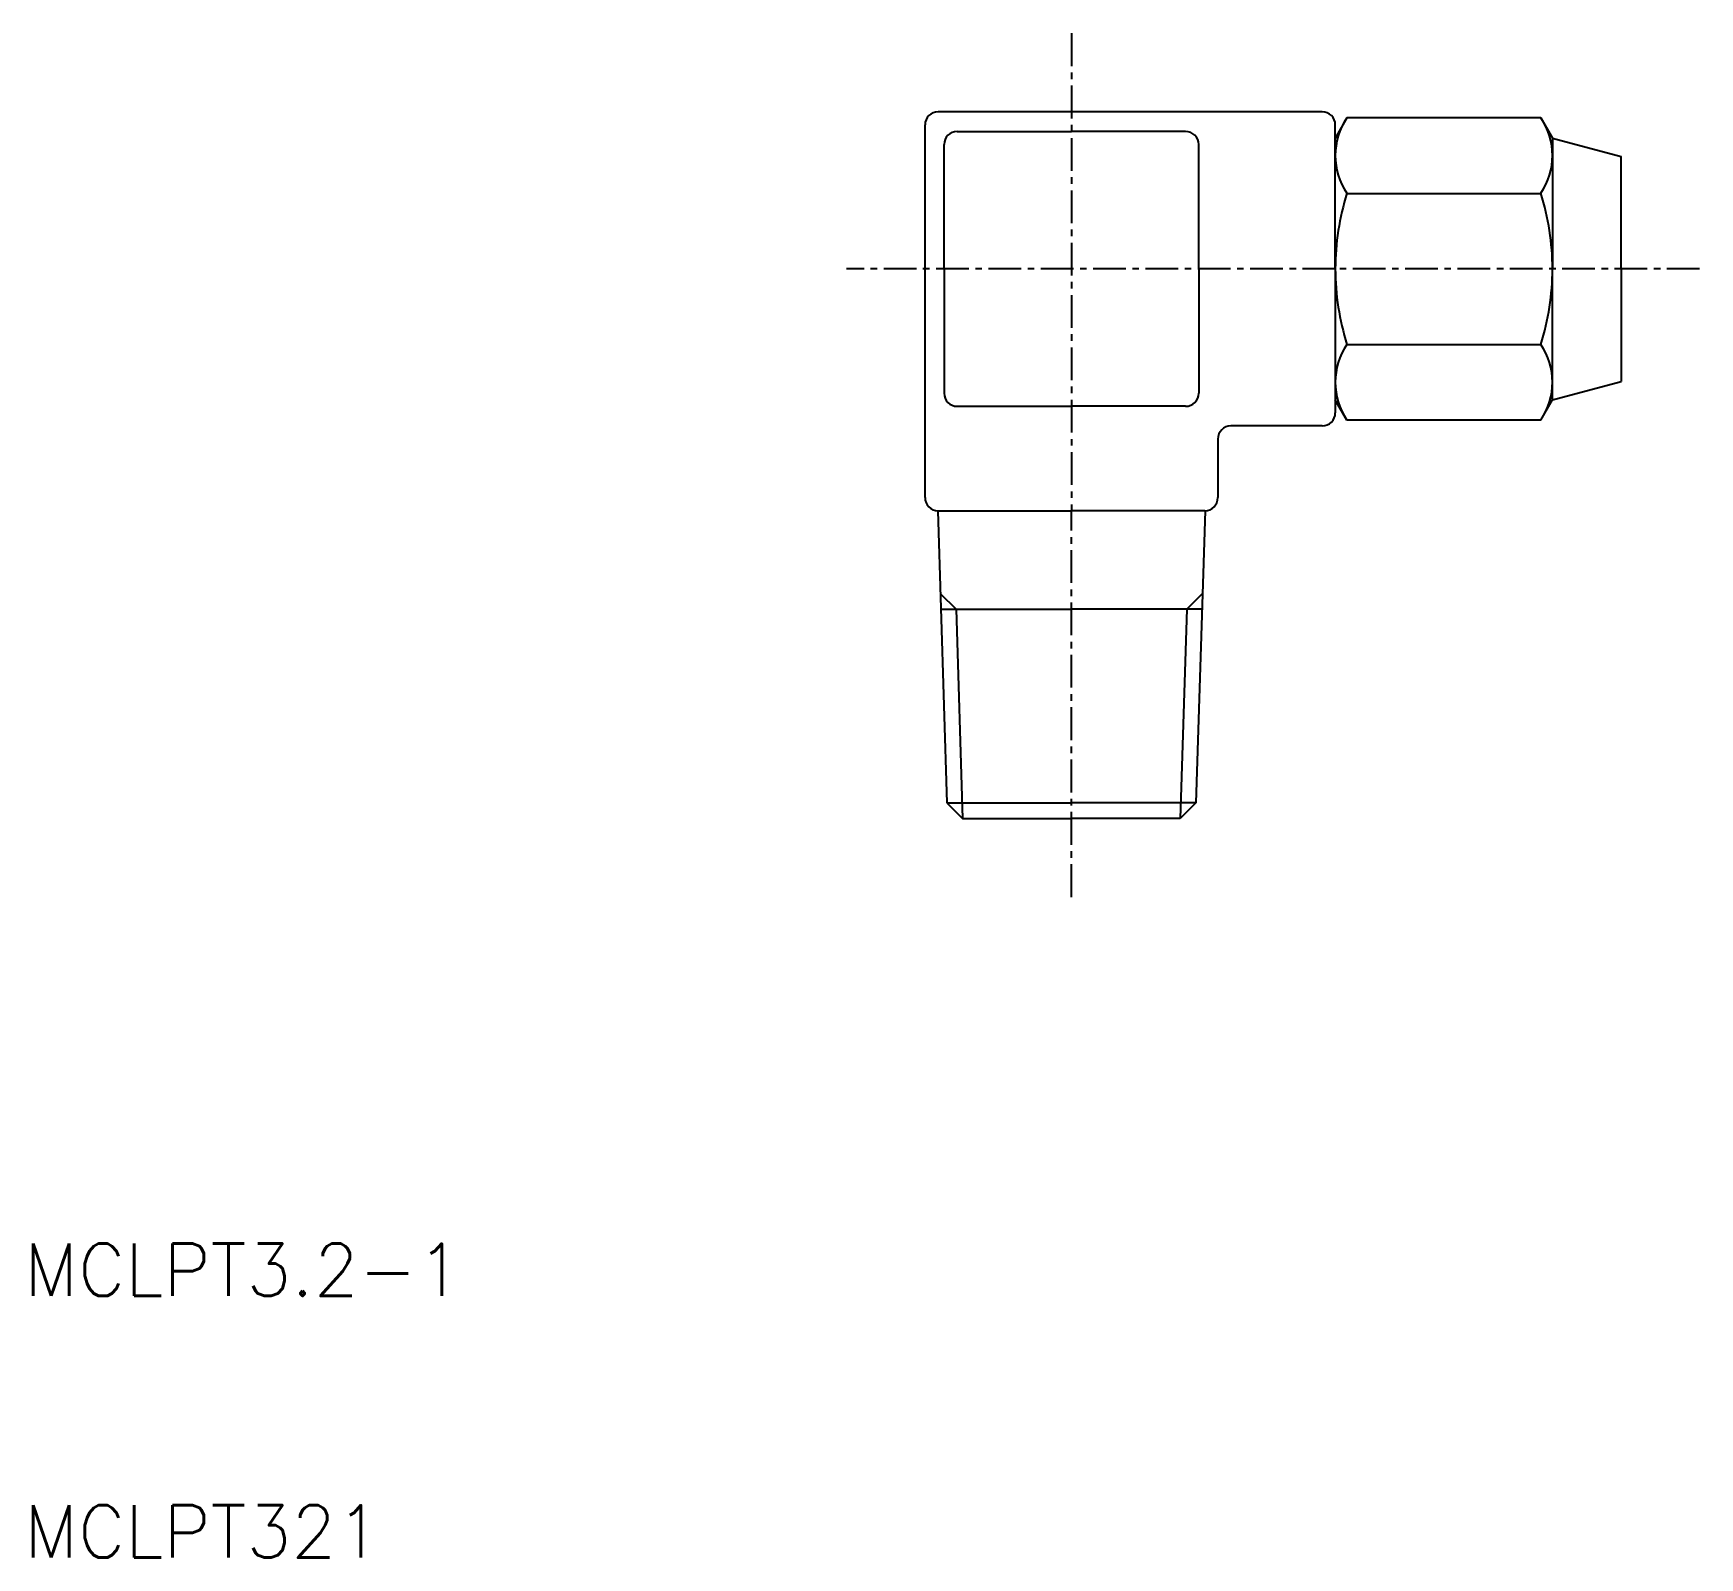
# Model space of a CAD drawing. Extents: x 15.8 to 79.5, y 15 to 73.3.
import ezdxf

# ---------------------------------------------------------------- set-up
doc = ezdxf.new("R2010")
doc.units = 0
doc.linetypes.add('CENTER', pattern=[2, 1.25, -0.25, 0.25, -0.25])
doc.layers.get('0').update_dxf_attribs({"linetype": 'CONTINUOUS'})
doc.layers.add('CENTER', color=1, linetype='CENTER')
doc.styles.get("Standard").update_dxf_attribs({"font": 'txt.shx'})

msp = doc.modelspace()

# ---------------------------------------------------------------- linework, layer by layer
for p, q in [((65.075, 70.253), (50.402, 70.253)), ((66.022, 70.026), (65.575, 69.253)), ((73.424, 70.026), (66.022, 70.026)), ((73.424, 70.026), (73.87, 69.253)), ((49.902, 55.513), (49.902, 69.753)), ((51.131, 69.503), (55.495, 69.503)), ((59.859, 69.503), (55.495, 69.503)), ((65.575, 64.253), (65.575, 69.753)), ((50.631, 64.253), (50.631, 69.003)), ((60.359, 64.253), (60.359, 69.003)), ((73.87, 69.253), (76.495, 68.549)), ((73.87, 69.253), (73.87, 64.253)), ((76.495, 64.253), (76.495, 68.549)), ((66.022, 67.139), (73.424, 67.139)), ((50.631, 64.253), (50.631, 59.503)), ((60.359, 64.253), (60.359, 59.503)), ((65.575, 64.253), (65.575, 58.753)), ((73.87, 59.253), (73.87, 64.253)), ((76.495, 64.253), (76.495, 59.956)), ((66.022, 61.366), (73.424, 61.366)), ((73.87, 59.253), (76.495, 59.956)), ((66.022, 58.479), (65.575, 59.253)), ((73.424, 58.479), (73.87, 59.253)), ((51.131, 59.003), (55.495, 59.003)), ((59.859, 59.003), (55.495, 59.003)), ((65.075, 58.253), (61.589, 58.253)), ((73.424, 58.479), (66.022, 58.479)), ((61.089, 57.753), (61.089, 55.513)), ((50.388, 55.013), (50.737, 43.852)), ((50.402, 55.013), (55.495, 55.013)), ((60.589, 55.013), (55.495, 55.013)), ((60.603, 55.013), (60.254, 43.852)), ((50.505, 51.253), (55.495, 51.253)), ((60.485, 51.253), (55.495, 51.253)), ((50.737, 43.852), (55.495, 43.852)), ((50.737, 43.852), (51.336, 43.253)), ((60.254, 43.852), (55.495, 43.852)), ((60.254, 43.852), (59.654, 43.253)), ((51.336, 43.253), (55.495, 43.253)), ((59.654, 43.253), (55.495, 43.253))]:
    msp.add_line(p, q)
at = {"color": 3}
for p, q in [((50.487, 51.852), (51.086, 51.253)), ((60.504, 51.852), (59.904, 51.253)), ((51.086, 51.253), (51.336, 43.253)), ((59.904, 51.253), (59.654, 43.253))]:
    msp.add_line(p, q, dxfattribs=at)
for centre, radius, start, end in [((50.402, 69.753), 0.5, 90, 180), ((65.075, 69.753), 0.5, 0, 90), ((68.131, 68.583), 2.556, 145.61575, 214.38425), ((71.315, 68.583), 2.556, 325.61575, 34.38425), ((51.131, 69.003), 0.5, 90, 180), ((59.859, 69.003), 0.5, 0, 90), ((75.129, 64.253), 9.553, 162.41205, 180), ((64.317, 64.253), 9.553, 0, 17.58795), ((75.129, 64.253), 9.553, 180, 197.58795), ((64.317, 64.253), 9.553, 342.41205, 0), ((68.131, 59.922), 2.556, 145.61575, 214.38425), ((71.315, 59.922), 2.556, 325.61575, 34.38425), ((51.131, 59.503), 0.5, 180, 270), ((59.859, 59.503), 0.5, 270, 0), ((65.075, 58.753), 0.5, 270, 0), ((61.589, 57.753), 0.5, 90, 180), ((50.402, 55.513), 0.5, 180, 270), ((60.589, 55.513), 0.5, 270, 0)]:
    msp.add_arc(centre, radius, start, end)
at = {"layer": 'CENTER', "color": 1, "linetype": 'CENTER'}
for p, q in [((55.495, 73.253), (55.495, 55.013)), ((65.575, 64.253), (46.902, 64.253)), ((79.495, 64.253), (65.575, 64.253)), ((55.495, 40.253), (55.495, 55.013))]:
    msp.add_line(p, q, dxfattribs=at)

# ---------------------------------------------------------------- texts
for s, p in [('MCLPT3.2-1', (15.495, 25.013)), ('MCLPT321', (15.495, 15.013))]:
    msp.add_text(s, height=2).set_placement(p)

doc.saveas('drawing.dxf')
